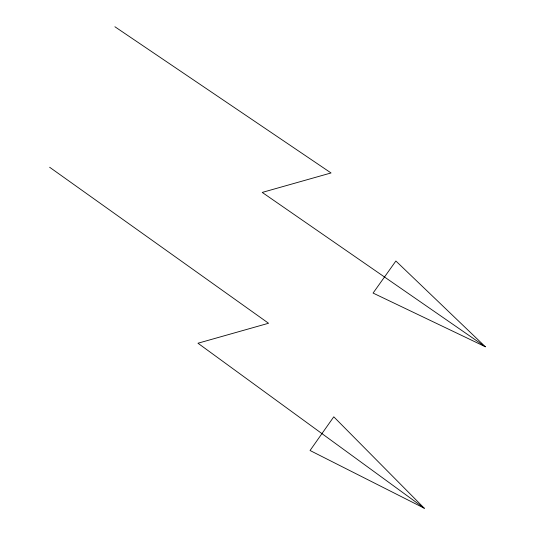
<?xml version="1.0" encoding="UTF-8"?>
<svg xmlns="http://www.w3.org/2000/svg" width="535" height="535" viewBox="0 0 535 535"><rect width="100%" height="100%" fill="white"/><g stroke="black" fill="none" stroke-linecap="round" stroke-linejoin="round"><path stroke-width="0.8" d="M485.359 346.767L373.076 293.073L395.88 261.006L485.359 346.767L262.23 192.419L331.038 172.959L114.898 26.75M424.315 508.25L310.053 450.503L333.773 416.812L424.315 508.25L197.97 343.229L268.55 323.26L49.641 167.254"/></g></svg>
